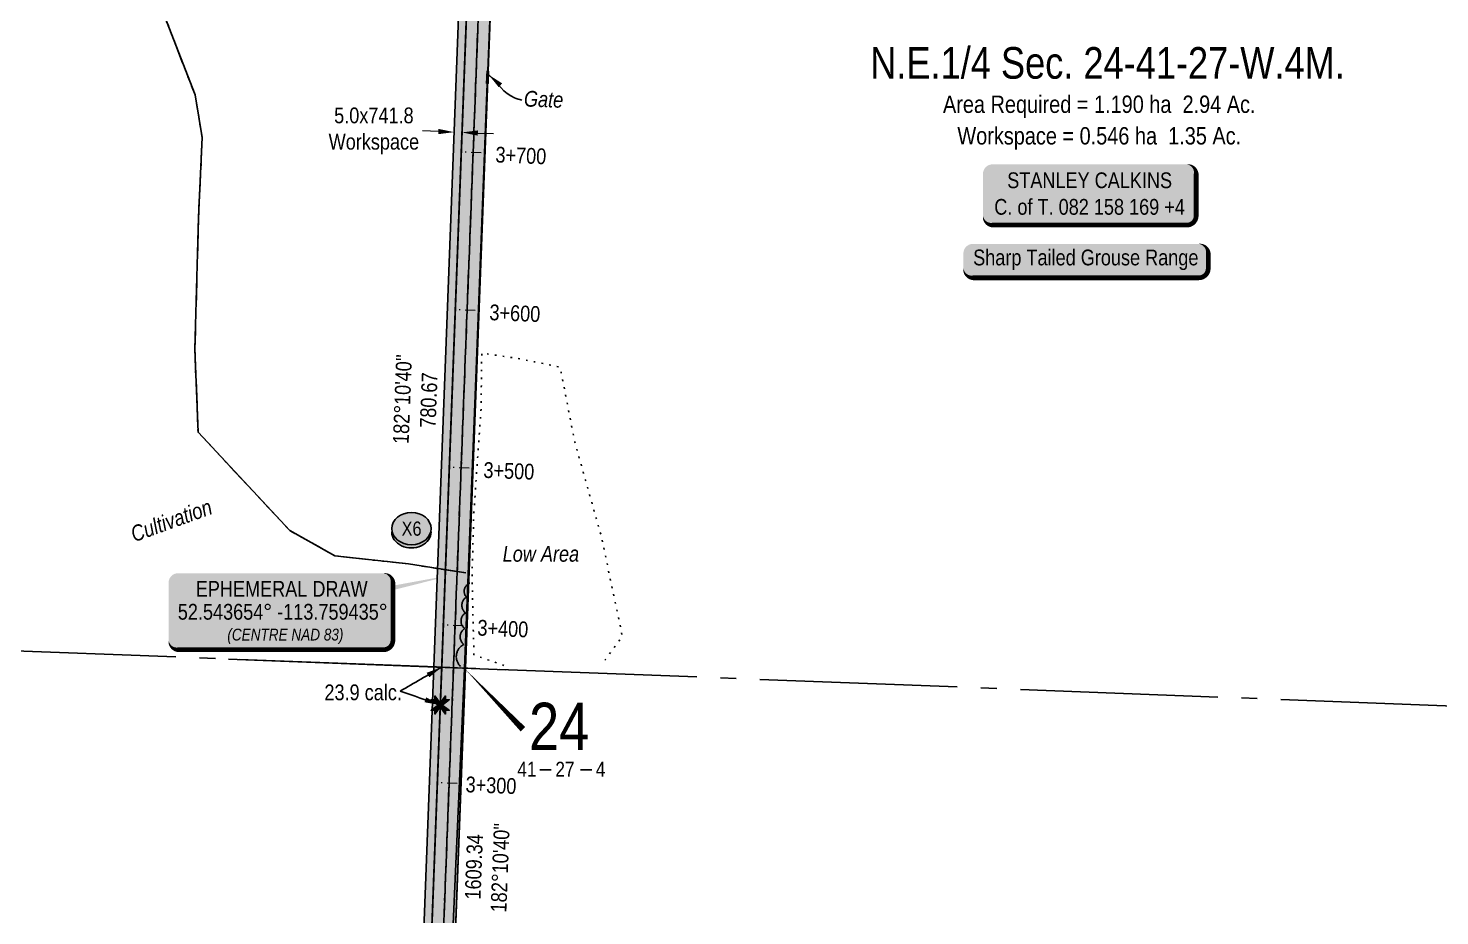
# Model space of a CAD drawing. Extents: x 311053 to 317465, y 5818876 to 5828373.
# Drawn here: x 312614 to 313508, y 5824868 to 5825430 of the extents above; entities that cross this region are included whole.
import ezdxf
from ezdxf.enums import TextEntityAlignment as Align

# ---------------------------------------------------------------- set-up
doc = ezdxf.new("R2010")
doc.units = 0
doc.header["$LTSCALE"] = 5
doc.header["$PDSIZE"] = 0.5
for name, pattern in [('0', [1, 1, 0]), ('foc-QUARTERLINE', [33, 25, -3, 2, -3]), ('foc-TIELINE', [1.875, 1.25, -0.625]), ('foc-TOPO', [1, 0.2, -0.8]), ('foc-TOPO-ephemeral', [6.25, 3.125, -0.625, 0.625, -0.625, 0.625, -0.625])]:
    doc.linetypes.add(name, pattern=pattern)
doc.layers.get('Defpoints').update_dxf_attribs({"color": 9})
for name, color, linetype in [('10', 1, 'Continuous'), ('9', 3, 'Continuous'), ('AS-FENCE', 48, 'foc-FENCE'), ('AS-OWNER', 7, 'Continuous'), ('AS-WILDLIFE-BLOCK', 131, 'Continuous'), ('C-SYMBOL', 7, 'Continuous'), ('CG-NOTES', 7, 'Continuous'), ('L-AREAREQUIRED', 7, 'Continuous'), ('L-AREAWORK', 5, 'Continuous'), ('L-BD', 7, 'Continuous'), ('L-MON', 1, 'Continuous'), ('L-SECLBL', 7, 'Continuous'), ('L-SECQ', 8, 'foc-QUARTERLINE'), ('P-CROSSINGS', 250, 'Continuous'), ('P-IOP3', 10, 'Continuous'), ('P-IOP3-H', 21, 'Continuous'), ('P-IOP4', 10, 'Continuous'), ('P-IOP4-H', 21, 'Continuous'), ('P-LTO', 14, 'Continuous'), ('P-PROPOSED', 10, 'Continuous'), ('P-PROPOSED-H', 21, 'Continuous'), ('P-TEMP-H', 41, 'Continuous'), ('P-TEMP_WORKSPACE', 46, 'Continuous'), ('P-TXT', 4, 'Continuous'), ('T-BUSH', 110, '0'), ('T-DRAW', 143, 'foc-TOPO-ephemeral'), ('T-LOW-AREA', 48, 'foc-TOPO'), ('T-LOW-AREA-T', 48, 'Continuous'), ('T-TIE', 201, 'foc-TIELINE')]:
    doc.layers.add(name, color=color, linetype=linetype)
for name, color, linetype, lineweight in [('AS-GENERAL', 48, 'Continuous', 18), ('P-TEMP-T', 46, 'Continuous', 18), ('T-TEXT', 48, 'Continuous', 18), ('T-TIE-T', 201, 'Continuous', 18)]:
    doc.layers.add(name, color=color, linetype=linetype, lineweight=lineweight)
doc.styles.add('100L', font='ARIALN.TTF', dxfattribs={"height": 11})
doc.styles.add('175L', font='ARIALN.TTF', dxfattribs={"height": 20})
doc.styles.add('80', font='ARIALN.TTF', dxfattribs={"height": 10})
doc.styles.add('80CG', font='ARIALN.TTF', dxfattribs={"height": 10})
doc.styles.add('80L', font='ARIALN.TTF', dxfattribs={"height": 10})
doc.styles.add('80LS', font='ARIALNI.TTF', dxfattribs={"height": 10})
doc.styles.add('Crossing', font='ARIALN.TTF', dxfattribs={"height": 10})
doc.styles.add('foc-LtypeFont', font='ARIALN.TTF', dxfattribs={"height": 7.35})
doc.styles.add('SIMPLEX', font='ARIALN.TTF')
doc.linetypes.add('foc-FENCE', pattern='A,10,-1,["X",foc-LtypeFont,S=0.2,R=0,X=-0.625,Y=-0.75],-1.24', length=12.24)
doc.linetypes.add('foc-TOPO-flowdirection-NOLINE', pattern='A,0,[">",foc-LtypeFont,S=0.3,R=0,X=0,Y=-0.945],-20,[">",foc-LtypeFont,S=0.3,R=0,X=0,Y=-0.945],0', length=20)
doc.dimstyles.new('Compass 5 000', dxfattribs={"dimscale": 5, "dimtxt": 9, "dimasz": 2, "dimexe": 0.2, "dimexo": 0.0625, "dimgap": 0.5, "dimtad": 0, "dimtih": 1, "dimtoh": 1, "dimzin": 0, "dimdsep": 46, "dimtxsty": '80CG', "dimcen": 0.1, "dimse1": 1, "dimse2": 1, "dimclrd": 256, "dimclrt": 256, "dimaunit": 1, "dimadec": 4, "dimazin": 0, "dimtfac": 0.06, "dimtofl": 0, "dimtmove": 0, "dimatfit": 1, "dimfxl": 0.2, "dimtolj": 1, "dimtzin": 0, "dimlwd": -1, "dimarcsym": 0})

# ---------------------------------------------------------------- blocks, each defined once
blk = doc.blocks.new('*U394')
h = blk.add_hatch(color=59)
edge = h.paths.add_edge_path()
edge.add_line((-61.5, -20), (61.5, -20))
edge.add_arc((61.5, -14), 6, 270, 360)
edge.add_line((67.5, -14), (67.5, 12.5))
edge.add_arc((61.5, 12.5), 6, 0, 90)
edge.add_line((61.5, 18.5), (-61.5, 18.5))
edge.add_arc((-61.5, 12.5), 6, 90, 180)
edge.add_line((-67.5, 12.5), (-67.5, -14))
edge.add_arc((-61.5, -14), 6, 180, 270)
at = {"color": 1, "flags": 128}
blk.add_lwpolyline([(-61.5, -20, 3, 3, 0), (61.5, -20, 3, 3, 0.414214), (67.5, -14, 3, 3, 0), (67.5, 12.5, 3, 0, 0.414214), (61.5, 18.5, 0, 0, 0), (-61.5, 18.5, 0, 0, 0.414214), (-67.5, 12.5, 0, 0, 0), (-67.5, -14, 0, 3, 0.414214)], format="xyseb", close=True, dxfattribs=at)
blk.add_lwpolyline([(-32.21, -14.48, 0, 7.5, 0), (0, 0, 0, 0, 0)], format="xyseb", dxfattribs=at)
at = {"color": 1, "style": '80'}
blk.add_attdef('ENTER_TEXT_001', (-35.99, -5), '', height=10, dxfattribs=at)
blk = doc.blocks.new('L-SECLBL')
at = {"layer": '9', "color": 7}
for p, q in [((-5.08, -27.83), (-12.29, -27.83)), ((20.7, -27.83), (13.5, -27.83))]:
    blk.add_line(p, q, dxfattribs=at)
at = {"layer": '10', "color": 2, "style": 'SIMPLEX'}
blk.add_attdef('SEC', text='', height=30, dxfattribs=at).set_placement((0, 0), align=Align.MIDDLE)
at = {"layer": '10', "color": 5, "style": '80L'}
blk.add_attdef('TWP', text='', height=9.5, dxfattribs=at).set_placement((-14.43, -27.37), align=Align.MIDDLE_RIGHT)
blk.add_attdef('RGE', text='', height=9.5, dxfattribs=at).set_placement((3.62, -27.37), align=Align.MIDDLE_CENTER)
blk.add_attdef('MER', text='', height=9.5, dxfattribs=at).set_placement((23.17, -27.37), align=Align.MIDDLE_LEFT)
blk = doc.blocks.new('*U393')
h = blk.add_hatch(color=255)
edge = h.paths.add_edge_path()
edge.add_line((-71.5, -11.5), (71.5, -11.5))
edge.add_arc((71.5, -5.5), 6, 270, 360)
edge.add_line((77.5, -5.5), (77.5, 4))
edge.add_arc((71.5, 4), 6, 0, 90)
edge.add_line((71.5, 10), (-71.5, 10))
edge.add_arc((-71.5, 4), 6, 90, 180)
edge.add_line((-77.5, 4), (-77.5, -5.5))
edge.add_arc((-71.5, -5.5), 6, 180, 270)
at = {"color": 131, "flags": 128}
blk.add_lwpolyline([(-71.5, -11.5, 3, 3, 0), (71.5, -11.5, 3, 3, 0.414214), (77.5, -5.5, 3, 3, 0), (77.5, 4, 3, 0, 0.414214), (71.5, 10, 0, 0, 0), (-71.5, 10, 0, 0, 0.414214), (-77.5, 4, 0, 0, 0), (-77.5, -5.5, 0, 3, 0.414214)], format="xyseb", close=True, dxfattribs=at)
at = {"color": 131, "style": '80'}
blk.add_attdef('ENTER_TEXT_001', (-35.99, -5), '', height=10, dxfattribs=at)
blk = doc.blocks.new('*D414')
at = {"layer": 'Defpoints', "color": 0, "transparency": 16777216}
for p in [(312883.51, 5825363.66), (312883.53, 5825364.25), (312888.51, 5825363.47)]:
    blk.add_point(p, dxfattribs=at)
at = {"layer": 'P-TEMP-T', "transparency": 16777216}
for p, q in [((312873.54, 5825364.63), (312863.55, 5825365.01)), ((312898.52, 5825363.68), (312908.52, 5825363.3))]:
    blk.add_line(p, q, dxfattribs=at)
for points in [[(312873.6, 5825366.29), (312873.48, 5825362.96), (312883.53, 5825364.25)], [(312898.59, 5825365.34), (312898.46, 5825362.01), (312888.53, 5825364.06)]]:
    blk.add_solid(points, dxfattribs=at)
at = {"layer": 'P-TEMP-T', "transparency": 16777216, "insert": (312832.73, 5825365.01), "char_height": 10, "attachment_point": 5, "style": '80CG'}
blk.add_mtext('\\A1;5.0x741.8\\PWorkspace', dxfattribs=at)
blk = doc.blocks.new('xing2')
h = blk.add_hatch(color=50)
h.dxf.hatch_style = 1
edge = h.paths.add_edge_path()
edge.add_ellipse((0, 0), major_axis=(-12.5, 0), ratio=0.816297, start_angle=0, end_angle=360)
h = blk.add_hatch(color=250)
h.dxf.hatch_style = 1
edge = h.paths.add_edge_path()
edge.add_ellipse((0, -2.05), major_axis=(-12.5, 0), ratio=0.816297, start_angle=0, end_angle=180)
edge.add_line((12.5, -2.05), (12.5, 0))
edge.add_ellipse((0, 0), major_axis=(-12.5, 0), ratio=0.816297, start_angle=0, end_angle=180, ccw=False)
edge.add_line((-12.5, 0), (-12.5, -2.05))
at = {"color": 250}
blk.add_ellipse((0, 0), major_axis=(-12.5, 0), ratio=0.816297, dxfattribs=at)
blk.add_ellipse((0, -2.05), major_axis=(-12.5, 0), ratio=0.816297, start_param=0, end_param=3.141593, dxfattribs=at)
at = {"color": 250, "style": 'Crossing'}
blk.add_attdef('CROSSING', text='', height=9, dxfattribs=at).set_placement((0.09, 0.02), align=Align.MIDDLE_CENTER)
at = {"color": 250, "style": 'Crossing', "flags": 1}
for tag, p in [('OWNER', (0.09, -12.49)), ('DESCRIPTION', (0.09, -25.77)), ('LOCATION', (0.09, -39.3)), ('DWG_REF', (0.09, -52.84))]:
    blk.add_attdef(tag, text='', height=9, dxfattribs=at).set_placement(p, align=Align.MIDDLE_CENTER)
blk = doc.blocks.new('TEMP')
h = blk.add_hatch(color=255)
h.dxf.hatch_style = 1
h.paths.add_polyline_path([(0, 0.25), (-0.67, 1.15), (-0.67, 0.67), (-1.15, 0.67), (-0.25, 0), (-1.15, -0.67), (-0.67, -0.67), (-0.67, -1.15), (0, -0.25), (0.67, -1.15), (0.67, -0.67), (1.15, -0.67), (0.25, 0), (1.15, 0.67), (0.67, 0.67), (0.67, 1.15)])
h.paths.add_polyline_path([(0.57, 0.85), (0.57, 0.57), (0.85, 0.57), (0.08, 0), (0.85, -0.57), (0.57, -0.57), (0.57, -0.85), (0, -0.08), (-0.57, -0.85), (-0.57, -0.57), (-0.85, -0.57), (-0.08, 0), (-0.85, 0.57), (-0.57, 0.57), (-0.57, 0.85), (0, 0.08)], flags=16)
h = blk.add_hatch(color=1)
h.dxf.hatch_style = 1
h.paths.add_polyline_path([(0, 0.08), (-0.57, 0.85), (-0.57, 0.57), (-0.85, 0.57), (-0.08, 0), (-0.85, -0.57), (-0.57, -0.57), (-0.57, -0.85), (0, -0.08), (0.57, -0.85), (0.57, -0.57), (0.85, -0.57), (0.08, 0), (0.85, 0.57), (0.57, 0.57), (0.57, 0.85)])
at = {"color": 1}
for p, q in [((-0.08, 0), (0.08, 0)), ((0, 0.08), (0, -0.08))]:
    blk.add_line(p, q, dxfattribs=at)
at = {"color": 255, "flags": 128}
blk.add_lwpolyline([(-0.25, 0), (-1.15, 0.67), (-0.67, 0.67), (-0.67, 1.15), (0, 0.25), (0.67, 1.15), (0.67, 0.67), (1.15, 0.67), (0.25, 0), (1.15, -0.67), (0.67, -0.67), (0.67, -1.15), (0, -0.25), (-0.67, -1.15), (-0.67, -0.67), (-1.15, -0.67)], close=True, dxfattribs=at)
at = {"color": 1, "flags": 128}
blk.add_lwpolyline([(-0.08, 0), (-0.85, 0.57), (-0.57, 0.57), (-0.57, 0.85), (0, 0.08), (0.57, 0.85), (0.57, 0.57), (0.85, 0.57), (0.08, 0), (0.85, -0.57), (0.57, -0.57), (0.57, -0.85), (0, -0.08), (-0.57, -0.85), (-0.57, -0.57), (-0.85, -0.57)], close=True, dxfattribs=at)
blk = doc.blocks.new('*U535')
h = blk.add_hatch(color=255)
edge = h.paths.add_edge_path()
edge.add_line((-66, -24), (64, -24))
edge.add_arc((64, -18), 6, 270, 360)
edge.add_line((70, -18), (70, 18.5))
edge.add_arc((64, 18.5), 6, 0, 90)
edge.add_line((64, 24.5), (-66, 24.5))
edge.add_arc((-66, 18.5), 6, 90, 180)
edge.add_line((-72, 18.5), (-72, -18))
edge.add_arc((-66, -18), 6, 180, 270)
at = {"color": 170, "flags": 128}
blk.add_lwpolyline([(110.59, 24.02, 0, 7.5, 0), (0, 0, 0, 0, 0)], format="xyseb", dxfattribs=at)
blk.add_lwpolyline([(-66, -24, 3, 3, 0), (64, -24, 3, 3, 0.414214), (70, -18, 3, 3, 0), (70, 18.5, 3, 0, 0.414214), (64, 24.5, 0, 0, 0), (-66, 24.5, 0, 0, 0.414214), (-72, 18.5, 0, 0, 0), (-72, -18, 0, 3, 0.414214)], format="xyseb", close=True, dxfattribs=at)
at = {"color": 170, "insert": (-36.83, -10.64), "char_height": 7.5, "attachment_point": 1, "style": '80L'}
blk.add_mtext_dynamic_manual_height_columns('\\pi2.0058;{\\fArial Narrow|b0|i1|c0|p34;(CENTRE NAD 83)}', width=76.2848, gutter_width=45, heights=[0], dxfattribs=at)
at = {"color": 170, "style": '80'}
for p in [(-26.85, 9.67), (-64.06, -4.13)]:
    blk.add_attdef('ENTER_TEXT_001', p, '', height=10, dxfattribs=at)

msp = doc.modelspace()

# ---------------------------------------------------------------- hatches: boundary and pattern name
at = {"layer": 'P-IOP3-H', "linetype": 'Continuous'}
h = msp.add_hatch(color=256, dxfattribs=at)
h.dxf.hatch_style = 1
h.paths.add_polyline_path([(312919.953, 5825795.716), (312904.966, 5825796.297), (312875.647, 5825025.273), (312890.634, 5825024.696)])
at = {"layer": 'P-IOP4-H', "linetype": 'Continuous'}
h = msp.add_hatch(color=256, dxfattribs=at)
h.dxf.hatch_style = 1
h.paths.add_polyline_path([(312890.634, 5825024.696), (312875.647, 5825025.273), (312845.073, 5824221.254), (312860.061, 5824220.681)])
at = {"layer": 'P-PROPOSED-H'}
h = msp.add_hatch(color=256, dxfattribs=at)
h.dxf.hatch_style = 1
h.paths.add_polyline_path([(312828.859, 5823401.553), (312860.066, 5824220.681), (312919.388, 5825780.728), (313711.879, 5825750.006), (313712.446, 5825764.994), (312904.971, 5825796.296), (312845.078, 5824221.251), (312814.443, 5823417.113), (312547.952, 5823427.289), (312535.015, 5823088.474), (312608.161, 5822915.449), (312669.19, 5822786.737), (312677.428, 5822772.631), (312671.886, 5822627.361), (312686.874, 5822626.791), (312692.582, 5822776.424), (312682.466, 5822793.745), (312621.851, 5822921.585), (312550.13, 5823091.238), (312562.367, 5823411.729)])
at = {"layer": 'P-TEMP-H'}
h = msp.add_hatch(color=256, dxfattribs=at)
h.dxf.hatch_style = 1
h.paths.add_polyline_path([(312870.651, 5825025.465), (312892.676, 5825604.671), (312898.83, 5825766.511), (312903.826, 5825766.321), (312897.672, 5825604.477), (312875.647, 5825025.273)])
h = msp.add_hatch(color=256, dxfattribs=at)
h.dxf.hatch_style = 1
h.paths.add_polyline_path([(312840.077, 5824221.441), (312870.651, 5825025.465), (312875.647, 5825025.273), (312845.073, 5824221.251)])

# ---------------------------------------------------------------- linework, layer by layer
at = {"layer": 'AS-FENCE', "flags": 128}
for points in [[(312904.891, 5825403.079), (312911.429, 5825568.209), (312921.388, 5825818.614)], [(312890.054, 5825024.679), (312897.748, 5825219.148), (312904.522, 5825395.012)], [(312916.259, 5825023.569), (312740.745, 5825030.36)], [(312877.303, 5824733.92), (312890.042, 5825024.514)]]:
    msp.add_lwpolyline(points, dxfattribs=at)
at = {"layer": 'AS-GENERAL', "const_width": 2, "flags": 128}
msp.add_lwpolyline([(312904.523, 5825395.012), (312904.891, 5825403.079)], dxfattribs=at)
at = {"layer": 'Defpoints', "color": 5}
msp.add_polyline3d([(312876.978, 5824862.913, 862.91), (312877.262, 5824870.378, 862.792), (312877.545, 5824877.842, 862.539), (312877.829, 5824885.307, 862.246), (312878.113, 5824892.771, 862.02), (312878.397, 5824900.236, 861.831), (312878.681, 5824907.7, 861.722), (312878.965, 5824915.165, 861.744), (312879.248, 5824922.63, 861.691), (312879.532, 5824930.094, 861.643), (312879.816, 5824937.559, 861.58), (312880.1, 5824945.023, 861.432), (312880.384, 5824952.488, 861.308), (312880.668, 5824959.952, 861.133), (312880.952, 5824967.417, 860.962), (312881.235, 5824974.881, 860.761), (312881.519, 5824982.346, 860.593), (312881.803, 5824989.81, 860.41), (312882.087, 5824997.275, 860.243), (312882.371, 5825004.739, 860.048), (312882.655, 5825012.204, 859.806), (312882.938, 5825019.668, 859.861), (312883.222, 5825027.133, 859.72), (312883.506, 5825034.597, 859.497), (312883.79, 5825042.062, 859.488), (312884.074, 5825049.526, 859.505), (312884.358, 5825056.991, 859.561), (312884.642, 5825064.455, 859.294), (312884.925, 5825071.92, 859.322), (312885.209, 5825079.384, 859.385), (312885.493, 5825086.849, 859.336), (312885.777, 5825094.313, 859.588), (312886.061, 5825101.778, 859.603), (312886.345, 5825109.242, 859.436), (312886.628, 5825116.707, 859.431), (312886.912, 5825124.171, 859.451), (312887.196, 5825131.636, 859.337), (312887.48, 5825139.1, 859.346), (312887.764, 5825146.565, 859.339), (312888.048, 5825154.029, 859.412), (312888.332, 5825161.494, 859.42), (312888.615, 5825168.958, 859.395), (312888.899, 5825176.423, 859.419), (312889.183, 5825183.887, 859.4), (312889.467, 5825191.352, 859.4), (312889.751, 5825198.817, 859.432), (312890.035, 5825206.281, 859.435), (312890.318, 5825213.746, 859.432), (312890.602, 5825221.21, 859.424), (312890.886, 5825228.675, 859.354), (312891.17, 5825236.139, 859.366), (312891.454, 5825243.604, 859.291), (312891.738, 5825251.068, 859.3), (312892.021, 5825258.533, 859.241), (312892.305, 5825265.997, 859.271), (312892.589, 5825273.462, 859.238), (312892.873, 5825280.926, 859.253), (312893.157, 5825288.391, 859.303), (312893.441, 5825295.855, 859.341), (312893.725, 5825303.32, 859.303), (312894.008, 5825310.784, 859.344), (312894.292, 5825318.249, 859.399), (312894.576, 5825325.713, 859.387), (312894.86, 5825333.178, 859.495), (312895.144, 5825340.642, 859.515), (312895.428, 5825348.107, 859.581), (312895.711, 5825355.571, 859.756), (312895.995, 5825363.036, 859.895), (312896.279, 5825370.5, 860.081), (312896.563, 5825377.965, 860.161), (312896.847, 5825385.429, 860.217), (312897.131, 5825392.894, 860.405), (312897.415, 5825400.358, 860.471), (312897.698, 5825407.823, 860.49), (312897.982, 5825415.287, 860.493), (312898.266, 5825422.752, 860.572), (312898.55, 5825430.216, 860.716)], dxfattribs=at)
at = {"layer": 'L-SECLBL', "color": 2, "flags": 128}
msp.add_lwpolyline([(312890.042, 5825024.514, 0, 4, 0), (312927.061, 5824985.946, 0, 0, 0)], format="xyseb", dxfattribs=at)
at = {"layer": 'L-SECQ'}
for p, q in [((312860.061, 5824220.681), (312921.208, 5825828.711)), ((312087.887, 5825055.608), (313693.382, 5824993.783))]:
    msp.add_line(p, q, dxfattribs=at)
at = {"layer": 'P-IOP3', "flags": 128}
msp.add_lwpolyline([(312890.634, 5825024.696), (312919.953, 5825795.716), (312904.966, 5825796.297), (312875.647, 5825025.273)], close=True, dxfattribs=at)
at = {"layer": 'P-IOP4', "flags": 128}
msp.add_lwpolyline([(312860.061, 5824220.681), (312860.061, 5824220.681), (312890.634, 5825024.696), (312875.647, 5825025.273), (312845.073, 5824221.254)], close=True, dxfattribs=at)
at = {"layer": 'P-LTO', "flags": 128}
for points in [[(312890.634, 5825024.696), (312919.953, 5825795.716), (312904.966, 5825796.297), (312875.647, 5825025.273)], [(312860.061, 5824220.681), (312860.061, 5824220.681), (312890.634, 5825024.696), (312875.647, 5825025.273), (312845.073, 5824221.254)]]:
    msp.add_lwpolyline(points, close=True, dxfattribs=at)
at = {"layer": 'P-PROPOSED', "flags": 128}
msp.add_lwpolyline([(312828.859, 5823401.553), (312860.066, 5824220.681), (312919.388, 5825780.728), (313711.879, 5825750.006), (313712.446, 5825764.994), (312904.971, 5825796.296), (312845.078, 5824221.251), (312814.443, 5823417.113), (312547.952, 5823427.289), (312535.015, 5823088.474), (312608.161, 5822915.449), (312669.19, 5822786.737), (312677.428, 5822772.631), (312671.886, 5822627.361), (312686.874, 5822626.791), (312692.582, 5822776.424), (312682.466, 5822793.745), (312621.851, 5822921.585), (312550.13, 5823091.238), (312562.367, 5823411.729), (312828.859, 5823401.553)], dxfattribs=at)
at = {"layer": 'P-TEMP_WORKSPACE', "flags": 128}
for points in [[(312870.651, 5825025.465), (312892.676, 5825604.671), (312898.83, 5825766.511), (312903.826, 5825766.321), (312897.672, 5825604.477), (312875.647, 5825025.273)], [(312840.077, 5824221.441), (312870.651, 5825025.465), (312875.647, 5825025.273), (312845.073, 5824221.251)]]:
    msp.add_lwpolyline(points, close=True, dxfattribs=at)
at = {"layer": 'T-BUSH', "flags": 128}
msp.add_lwpolyline([(312893.411, 5825078.519, 0.5205671), (312891.316, 5825069.646, 0.5205671), (312890.768, 5825059.662, 0.5205671), (312890.22, 5825049.678, 0.5205671), (312889.673, 5825039.694, 0.5205671), (312887.635, 5825025.646, 0.5205671)], format="xyb", dxfattribs=at)
at = {"layer": 'T-DRAW', "flags": 128}
msp.add_lwpolyline([(312890.861, 5825084.939), (312854.728, 5825090.65), (312808.009, 5825095.818), (312779.428, 5825111.828), (312721.427, 5825174.142), (312719.367, 5825226.771), (312721.702, 5825310.38), (312724.058, 5825360.906), (312719.488, 5825387.891), (312701.442, 5825434.519), (312705.434, 5825528.226), (312708.568, 5825634.771), (312712.975, 5825741.62), (312717.383, 5825828.374)], dxfattribs=at)
at = {"layer": 'T-DRAW', "linetype": 'foc-TOPO-flowdirection-NOLINE', "flags": 128}
msp.add_lwpolyline([(312717.383, 5825828.374), (312712.975, 5825741.62), (312708.568, 5825634.771), (312705.434, 5825528.226), (312701.442, 5825434.519), (312719.488, 5825387.891), (312724.058, 5825360.906), (312721.702, 5825310.38), (312719.367, 5825226.771), (312721.427, 5825174.142), (312779.428, 5825111.828), (312808.009, 5825095.818), (312854.728, 5825090.65), (312890.861, 5825084.939)], dxfattribs=at)
at = {"layer": 'T-LOW-AREA', "flags": 128}
msp.add_lwpolyline([(312915.052, 5825026.373), (312896.077, 5825033.017), (312894.843, 5825082.431), (312896.016, 5825123.415), (312900.576, 5825188.749), (312901.001, 5825224.306), (312925.558, 5825220.552), (312950.621, 5825215.367), (312959.9, 5825167.924), (312976.824, 5825107.698), (312990.024, 5825044.828), (312978.489, 5825029.002)], dxfattribs=at)
at = {"layer": 'T-TIE', "flags": 128}
msp.add_lwpolyline([(312747.593, 5821989.141), (312763.23, 5822401.131), (312731.071, 5822486.063), (312676.266, 5822545.575), (312679.375, 5822627.075), (312685.001, 5822774.536), (312675.828, 5822790.241), (312615.006, 5822918.517), (312542.572, 5823089.856), (312555.16, 5823419.509), (312821.646, 5823409.334), (312852.567, 5824220.965), (312912.174, 5825788.513), (313752.361, 5825756.03), (314297.687, 5825736.093), (314332.464, 5825686.874), (314477.784, 5825700.102)], dxfattribs=at)
at = {"layer": 'T-TIE-T', "linetype": 'foc-TIELINE'}
for p, q in [((312900.548, 5825351.184), (312890.556, 5825351.564)), ((312896.748, 5825251.267), (312886.757, 5825251.647)), ((312892.949, 5825151.349), (312882.957, 5825151.729)), ((312889.149, 5825051.431), (312879.158, 5825051.811)), ((312885.35, 5824951.514), (312875.358, 5824951.894))]:
    msp.add_line(p, q, dxfattribs=at)

# ---------------------------------------------------------------- block references
at = {"layer": 'AS-OWNER', "color": 3}
ref = msp.add_blockref('*U394', (313285.837, 5825325.332), dxfattribs=dict(at, xscale=0.9998991, yscale=0.9998991, zscale=0.9998991))
ref.add_attrib('ENTER_TEXT_001', 'STANLEY CALKINS', (313233.684, 5825328.75), dxfattribs={"layer": '0', "color": 1, "height": 9.99899, "style": '80'})
ref.add_attrib('ENTER_TEXT_002', 'C. of T. 082 158 169 +4', (313225.499, 5825311.908), dxfattribs={"layer": '0', "color": 1, "height": 9.99899, "style": '80'})
at = {"layer": 'AS-WILDLIFE-BLOCK', "color": 3}
ref = msp.add_blockref('*U393', (313283.455, 5825283.453), dxfattribs=at)
ref.add_attrib('ENTER_TEXT_001', 'Sharp Tailed Grouse Range', (313212.121, 5825279.834), dxfattribs={"layer": '0', "color": 131, "height": 10, "style": '80'})
at = {"layer": 'CG-NOTES'}
ref = msp.add_blockref('*U535', (312774.774, 5825060.288), dxfattribs=dict(at, xscale=0.9998991, yscale=0.9998991, zscale=0.9998991))
ref.add_attrib('ENTER_TEXT_001', '52.543654%%D -113.759435%%D', (312708.59, 5825055.353), dxfattribs={"layer": '0', "color": 170, "height": 9.99899, "style": '80'})
ref.add_attrib('ENTER_TEXT_001', 'EPHEMERAL DRAW', (312719.967, 5825069.881), dxfattribs={"layer": '0', "color": 170, "height": 9.99899, "style": '80'})
at = {"layer": 'L-MON', "xscale": 4.999486649999945, "yscale": 4.999486649999945, "zscale": 4.999486649999945}
msp.add_blockref('TEMP', (312874.735, 5825001.28), dxfattribs=at)
at = {"layer": 'L-SECLBL', "color": 2, "xscale": 0.9998991, "yscale": 0.9998991, "zscale": 0.9998991}
msp.add_blockref('L-SECLBL', (312950.055, 5824987.939), dxfattribs=at).add_auto_attribs({'SEC': '24', 'TWP': '41', 'RGE': '27', 'MER': '4'})
at = {"layer": 'P-CROSSINGS', "linetype": 'Continuous', "xscale": 0.9998991, "yscale": 0.9998991, "zscale": 0.9998991}
msp.add_blockref('xing2', (312856.49, 5825113.028), dxfattribs=at).add_auto_attribs({'CROSSING': 'X6'})

# ---------------------------------------------------------------- texts
at = {"layer": 'C-SYMBOL', "color": 3, "style": '175L'}
msp.add_text('N.E.1/4 Sec. 24-41-27-W.4M.', height=19.99798, dxfattribs=at).set_placement((313297.19, 5825392.12), align=Align.BOTTOM_CENTER)
at = {"layer": 'L-AREAREQUIRED', "color": 5, "linetype": 'Continuous', "style": '100L'}
msp.add_text('Area Required = 1.190 ha  2.94 Ac.', height=10.99889, dxfattribs=at).set_placement((313291.971, 5825373.121), align=Align.BOTTOM_CENTER)
at = {"layer": 'L-AREAWORK', "color": 5, "linetype": 'Continuous', "style": '100L'}
msp.add_text('Workspace = 0.546 ha  1.35 Ac.', height=10.99889, dxfattribs=at).set_placement((313291.971, 5825353.123), align=Align.BOTTOM_CENTER)
at = {"layer": 'L-BD', "insert": (312845.806, 5825195.287), "char_height": 9.99899, "width": 17.85874, "attachment_point": 2, "rotation": 87.8223, "style": '80L'}
msp.add_mtext("182°10'40''\\P780.67 ", dxfattribs=at)
at = {"layer": 'L-BD', "insert": (312891.019, 5824898.952), "char_height": 9.999, "attachment_point": 2, "rotation": 87.8223, "style": '80L'}
msp.add_mtext_dynamic_manual_height_columns('1609.34\\P182°10\'40"', width=49.58281, gutter_width=50, heights=[0], dxfattribs=at)
at = {"layer": 'P-TXT', "linetype": 'ByBlock', "insert": (312801.416, 5825014.3), "char_height": 10, "attachment_point": 1, "style": '80L'}
msp.add_mtext_dynamic_manual_height_columns('23.9 calc.', width=50.19697, gutter_width=50, heights=[0], dxfattribs=at)
at = {"layer": 'T-LOW-AREA-T', "insert": (312914.279, 5825102.082), "char_height": 9.99899, "attachment_point": 1, "style": '80L'}
msp.add_mtext_dynamic_manual_height_columns('{\\fArial Narrow|b0|i1|c0|p34;Low Area}', width=49.95113, gutter_width=50, heights=[0], dxfattribs=at)
at = {"layer": 'T-TEXT', "style": '80LS'}
msp.add_text('Cultivation', height=9.99899, rotation=20, dxfattribs=at).set_placement((312704.478, 5825118.221), align=Align.MIDDLE_CENTER)
at = {"layer": 'T-TEXT', "insert": (312927.969, 5825390.518), "char_height": 9.99899, "attachment_point": 1, "rotation": 357.97324, "style": '80LS'}
msp.add_mtext_dynamic_manual_height_columns('{\\fArial Narrow|b0|i1|c0|p34;Gate}', width=14.98477, gutter_width=50, heights=[0], dxfattribs=at)
at = {"layer": 'T-TIE-T', "style": '80L'}
for s, p in [('3+700', (312925.79, 5825349.449)), ('3+600', (312921.99, 5825249.531)), ('3+500', (312918.191, 5825149.613)), ('3+400', (312914.391, 5825049.696)), ('3+300', (312906.884, 5824950.435))]:
    msp.add_text(s, height=9.999, rotation=357.822328, dxfattribs=at).set_placement(p, align=Align.MIDDLE_CENTER)

# ---------------------------------------------------------------- dimensions: what is measured, and where the dimension line sits
at = {"layer": 'P-TEMP-T'}
dim = msp.add_aligned_dim(p1=(312888.507, 5825363.466), p2=(312883.511, 5825363.656), distance=-0.591, text='5.0x741.8\\PWorkspace', dimstyle='Compass 5 000', dxfattribs=at)
dim.commit()
dim.dimension.update_dxf_attribs({"geometry": '*D414', "text_midpoint": (312832.726, 5825365.006)})

# ---------------------------------------------------------------- leaders
at = {"layer": 'P-TXT', "linetype": 'ByBlock', "path_type": 1}
for points in [[(312875.647, 5825025.273), (312849.431, 5825010.114)], [(312874.735, 5825001.28), (312849.431, 5825010.114)]]:
    msp.add_leader(points, dimstyle='Compass 5 000', override={"dimgap": 0.5, "dimtad": 0}, dxfattribs=at)
at = {"layer": 'T-TEXT', "path_type": 1}
msp.add_leader([(312905.405, 5825400.596), (312921.747, 5825385.972), (312926.396, 5825384.511)], dimstyle='Compass 5 000', override={"dimgap": 0.5, "dimtad": 0}, dxfattribs=at)

doc.saveas('drawing.dxf')
